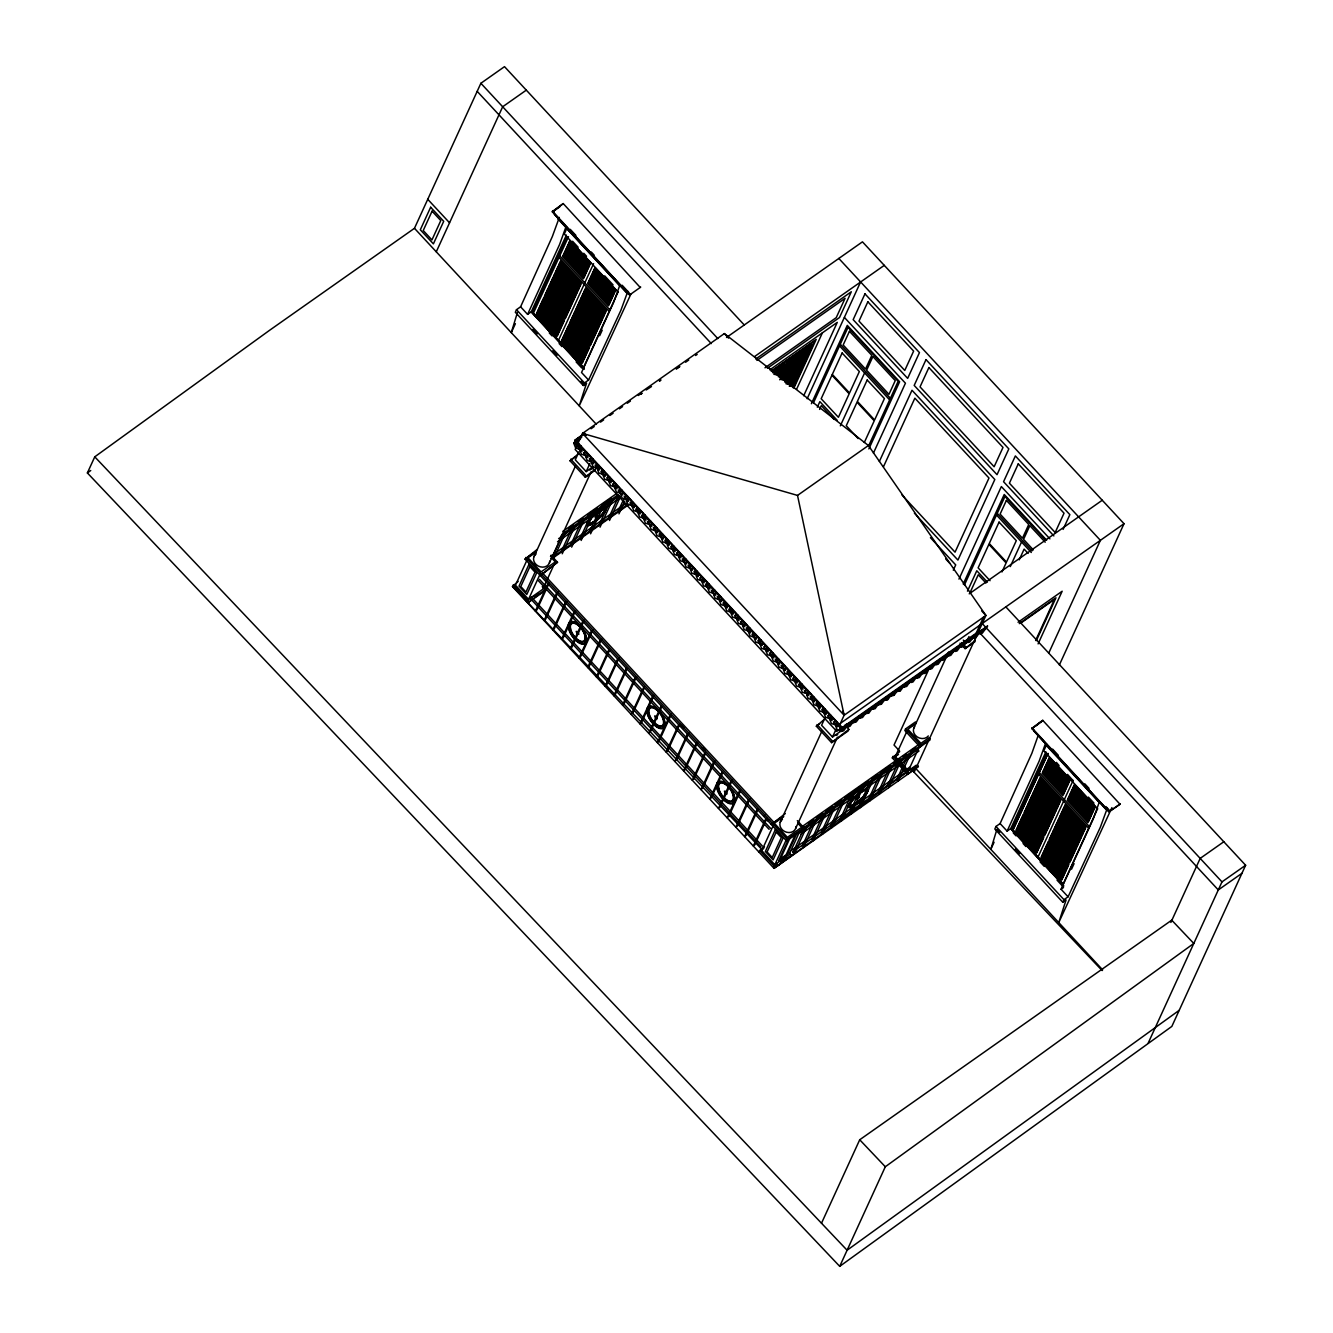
<?xml version="1.0" encoding="UTF-8"?>
<svg xmlns="http://www.w3.org/2000/svg" width="1333" height="1333" viewBox="0 0 1333 1333"><rect width="100%" height="100%" fill="white"/><g stroke="black" fill="none" stroke-linecap="round" stroke-linejoin="round"><path stroke-width="1.5" d="M517.421 312.539L511.289 332.617L515.388 323.669M628.01 291.427L626.343 292.594L557.677 218.595L559.327 217.429L552.329 236.574L520.586 306.807L516.488 309.689L515.321 312.272L583.287 385.504L586.553 383.204L579.238 405.832L630.659 294.593M1037.874 736.349L1031.859 753.328L1000.1 823.561L996.001 826.443L994.835 829.009L1062.801 902.258L1066.067 899.958L1058.752 922.569L1111.922 807.615M627.01 293.577L620.845 310.406L588.569 380.055L584.471 382.938L583.287 385.504M1106.523 810.331L1100.375 827.16L1068.083 896.809L1063.984 899.692L1062.801 902.258M1037.541 734.6L1105.873 809.348L1107.523 808.181M1005.832 606.865L1245.622 865.25L1171.84 1026.41L839.723 1266.35L87.378 472.948L94.76 456.836L269.549 330.317L414.463 228.31L480.88 83.279L504.507 66.65L744.281 325.002M436.274 251.804L502.674 106.757L526.318 90.127M552.495 211.147L629.793 295.076L552.429 211.98L563.226 203.582L640.24 287.461M552.295 211.564L563.226 203.582M567.241 227.543L564.276 234.008L618.229 292.144M520.586 306.807L527.601 314.371L559.61 244.422L565.709 227.526L619.645 285.662L613.563 302.558L581.538 372.507L588.569 380.055M527.601 314.371L531.284 311.772L566.408 235.058M566.942 236.524L532 312.822L584.337 369.208M568.524 236.657L533.283 313.422L583.537 367.575L617.862 292.427M558.544 340.215L584.071 284.462M584.804 282.846L593.585 263.667M599.667 335.716L602.233 330.134M574.273 442.973L575.289 439.857L584.737 433.208M574.123 444.206L575.656 447.971L578.472 448.904M579.288 439.607L574.556 442.923M518.17 581.371L512.455 586.47L774.056 868.366L918.404 766.758M930.017 739.982L786.57 840.94L525.002 559.077L537.316 549.313M595.201 470.232L585.27 477.214L570.007 460.785L579.022 453.353M914.171 772.14L985.92 615.446L868.416 445.505L724.352 333.583L582.554 433.392L575.173 449.504L836.741 731.367L978.539 631.559L1218.295 889.944L1241.923 873.315M527.285 559.427L515.471 585.204L528.551 599.3L542.731 589.319L553.695 565.375M578.939 449.071L577.689 446.488L579.222 445.505C577.322 447.321 581.321 452.254 582.121 448.638L582.054 451.171L580.405 450.637M579.488 449.654L581.105 446.122M578.972 451.804L575.289 459.852L586.187 471.599L592.935 466.85M579.922 450.471L581.455 454.236L584.287 455.17M533.9 556.827L575.606 465.717M584.754 455.336L583.504 452.737L585.037 451.77C583.121 453.587 587.137 458.519 587.936 454.903L587.853 457.436L586.203 456.886M585.304 455.919L586.92 452.387M585.737 456.736L587.27 460.502L590.102 461.435M590.569 461.585L589.319 459.002L590.852 458.035C588.936 459.835 592.952 464.784 593.752 461.168L593.668 463.701L592.019 463.151M586.187 471.599L589.886 463.534M591.119 462.184L592.735 458.652M527.818 600.916L540.348 573.523M544.997 589.669L527.718 602.916L544.264 591.269L544.997 589.669L542.231 586.67M540.265 575.523L557.544 562.259L551.012 555.228M585.27 477.214L595.468 468.949M591.552 463.001L593.085 466.767L595.918 467.7M541.681 574.523L542.414 572.907L773.473 821.894M549.396 562.909L591.102 471.799M552.195 557.411L563.276 533.233M553.612 558.61L565.309 533.033M596.384 467.85L595.118 465.267L596.651 464.284C598.017 467.4 593.951 463.817 596.901 467.9M596.934 468.45L598.55 464.917M597.367 469.266L598.9 473.032L601.733 473.965M560.926 552.362L573.457 524.969L568.741 528.301M557.544 562.259L541.914 574.356M535.349 611.131L547.896 583.737M562.226 553.778L574.773 526.385M536.766 610.131L549.313 582.738M602.199 474.115L600.933 471.532L602.466 470.549C600.566 472.365 604.582 477.297 605.382 473.682L605.299 476.231L603.649 475.681M570.374 545.714L582.921 518.32L578.189 521.653M602.733 474.698L604.349 471.182M603.183 475.531L604.715 479.28L607.531 480.23M571.674 547.13L584.221 519.737M579.822 539.065L591.535 513.488M544.064 620.528L556.611 593.135M608.015 480.38L606.748 477.797L608.281 476.814C606.382 478.63 610.397 483.562 611.197 479.947L611.114 482.496L609.464 481.946M581.138 540.465L593.668 513.072M608.548 480.963L610.164 477.447M545.48 619.528L558.027 592.135M608.998 481.796L610.531 485.545L613.347 486.495M589.269 532.417L600.983 506.84M590.586 533.817L603.133 506.423M613.813 486.645L612.563 484.062L614.096 483.079C612.197 484.895 616.213 489.828 616.996 486.212L616.929 488.761L615.279 488.211M614.363 487.228L615.979 483.712M614.796 488.061L616.346 491.81L619.162 492.76M598.734 525.752L610.431 500.192M552.795 629.926L565.325 602.533M600.033 527.168L612.58 499.775M554.211 628.926L566.742 601.533M619.628 492.91L618.379 490.327L619.912 489.344C618.012 491.161 622.011 496.093 622.811 492.477L622.728 495.026L621.095 494.476M608.181 519.104L619.062 495.359M620.178 493.493L621.795 489.977M620.611 494.326L622.144 498.075L624.977 499.009M609.498 520.52L620.362 496.776M617.629 512.455L623.494 499.658M625.444 499.175L624.194 496.592L625.727 495.609C624.744 496.376 625.76 503.124 627.61 496.243M561.51 639.323L574.056 611.93M618.945 513.855L624.794 501.075M562.926 638.324L575.473 610.931M626.427 500.575L627.96 504.341L630.792 505.274M631.259 505.44L630.009 502.858L631.542 501.875C629.626 503.691 633.642 508.623 634.441 505.007L634.358 507.556L632.708 507.007M631.809 506.023L633.425 502.491M632.242 506.84L633.775 510.606L636.607 511.539M570.224 648.721L582.771 621.328M571.64 647.721L584.187 620.328M637.074 511.705L635.808 509.123L637.341 508.14C638.69 511.239 634.641 507.656 637.591 511.739M637.624 512.289L639.223 508.756M638.057 513.105L639.59 516.871L642.406 517.804M642.889 517.97L641.623 515.388L643.156 514.405C641.256 516.221 645.272 521.153 646.072 517.537L645.988 520.07L644.339 519.537M578.939 658.119L591.485 630.726M643.422 518.554L645.039 515.021M580.372 657.119L592.902 629.726M643.872 519.37L645.405 523.136L648.221 524.069M648.704 524.236L647.438 521.636L648.971 520.67C647.072 522.486 651.087 527.418 651.87 523.802L651.804 526.335L650.154 525.785M649.238 524.819L650.854 521.286M649.688 525.635L651.22 529.401L654.036 530.334M587.67 667.516L600.2 640.107M589.086 666.517L601.616 639.124M654.503 530.484L653.253 527.901L654.786 526.935C652.887 528.734 656.886 533.683 657.686 530.051L657.619 532.6L655.969 532.05M655.053 531.084L656.669 527.551M655.486 531.9L657.019 535.666L659.852 536.599M660.318 536.749L659.069 534.166L660.601 533.183C658.685 535 662.701 539.932 663.501 536.316L663.417 538.865L661.768 538.315M596.384 676.897L608.931 649.504M660.868 537.349L662.484 533.817M597.801 675.914L609.514 650.337M661.301 538.165L662.834 541.914L665.667 542.864M666.133 543.014L664.884 540.432L666.417 539.448C665.434 540.232 666.45 546.963 668.3 540.082M667.117 544.431L668.649 548.18L671.482 549.129M605.099 686.295L617.646 658.902M606.515 685.295L619.062 657.902M671.949 549.279L670.682 546.697L672.215 545.714C670.316 547.53 674.331 552.462 675.131 548.846L675.048 551.395L673.398 550.846M672.499 549.862L674.098 546.347M672.932 550.696L674.465 554.445L677.297 555.394M613.813 695.693L626.36 668.3M677.764 555.544L676.498 552.962L678.03 551.979C676.131 553.795 680.147 558.727 680.946 555.111L680.863 557.661L679.213 557.111M678.297 556.128L679.913 552.612M615.246 694.693L626.943 669.133M678.747 556.961L680.28 560.71L683.096 561.66M683.579 561.81L682.313 559.227L683.846 558.244C681.946 560.06 685.962 564.992 686.762 561.376L686.678 563.926L685.029 563.376M684.112 562.393L685.729 558.877M684.562 563.226L686.095 566.975L688.911 567.908M622.544 705.09L635.075 677.697M623.961 704.091L636.508 676.697M689.378 568.075L688.128 565.492L689.661 564.509C687.761 566.325 691.777 571.257 692.56 567.641L692.494 570.191L690.844 569.641M689.927 568.658L691.544 565.142M778.289 376.739L784.371 363.426L773.14 371.324M690.361 569.474L691.894 573.24L694.726 574.173M779.488 377.589L787.47 360.16M695.193 574.34L693.943 571.757L695.476 570.774C694.493 571.54 695.509 578.289 697.359 571.39M631.259 714.488L643.806 687.095M632.675 713.488L644.389 687.911M696.176 575.739L697.709 579.505L700.541 580.438M701.008 580.605L699.758 578.022L701.291 577.039C699.375 578.855 703.391 583.787 704.191 580.172L704.107 582.721L702.458 582.171M701.558 581.188L703.174 577.656M701.991 582.004L703.524 585.77L706.357 586.703M792.135 386.737L802.116 364.925L781.255 379.605M793.218 387.836L814.646 341.031L772.19 370.924M639.973 723.886L652.52 696.492M794.051 387.77L816.213 339.382L771.157 371.091M641.39 722.886L653.936 695.493M796.584 389.253L822.394 332.85M706.823 586.87L705.557 584.287L707.107 583.304C708.456 586.403 704.391 582.821 707.34 586.903M707.373 587.453L708.989 583.921M707.806 588.27L709.339 592.035L712.172 592.968M712.638 593.118L711.372 590.536L712.905 589.569C711.006 591.369 715.021 596.318 715.821 592.702L715.738 595.234L714.088 594.685M648.704 733.283L661.235 705.873M803.716 395.701L837.274 322.369L769.808 369.858M713.188 593.718L714.788 590.186M650.121 732.284L661.818 706.707M713.622 594.535L715.154 598.3L717.97 599.233M807.148 398.734L860.601 281.929M718.454 599.383L717.187 596.801L718.72 595.834C716.821 597.634 720.836 602.583 721.636 598.95L721.553 601.5L719.903 600.95M718.987 599.983L720.603 596.451M719.437 600.8L720.97 604.565L723.786 605.499M811.414 403.716L847.288 325.352L899.625 381.738L868.866 448.904M657.419 742.664L669.966 715.271M813.547 402.616L848.021 327.335L898.142 381.355L868.883 445.289M658.835 741.681L671.382 714.271M724.269 605.649L723.003 603.066L724.535 602.083C722.636 603.899 726.652 608.831 727.435 605.215L727.368 607.765L725.719 607.215M724.802 606.248L726.418 602.716M725.235 607.065L726.785 610.814L729.601 611.764M817.312 407.198L819.862 401.633L837.091 420.195M819.578 409.414L821.311 405.632L834.125 419.445M730.067 611.914L728.818 609.331L730.351 608.348C728.451 610.164 732.45 615.096 733.25 611.48L733.183 614.03L731.534 613.48M666.133 752.062L678.68 724.669M730.617 612.497L732.234 608.981M667.55 751.062L680.097 723.669M731.051 613.33L732.583 617.079L735.416 618.029M735.883 618.179L734.633 615.596L736.166 614.613C735.183 615.396 736.199 622.128 738.049 615.246M736.866 619.595L738.399 623.344L741.231 624.294M674.848 761.46L687.395 734.066M676.264 760.46L688.811 733.067M741.698 624.444L740.448 621.861L741.981 620.878C740.065 622.694 744.081 627.626 744.88 624.011L744.797 626.56L743.148 626.01M742.248 625.027L743.864 621.511M742.681 625.86L744.214 629.609L747.047 630.559M840.34 425.844L864.6 372.89M683.579 770.857L696.109 743.464M747.513 630.709L746.247 628.126L747.78 627.143C749.129 630.242 745.08 626.66 748.03 630.742M748.063 631.292L749.663 627.776M684.995 769.857L697.526 742.464M748.496 632.125L750.029 635.874L752.862 636.807M753.328 636.974L752.062 634.391L753.595 633.408C751.695 635.224 755.711 640.157 756.511 636.541L756.428 639.09L754.778 638.54M753.861 637.557L755.478 634.041M754.311 638.374L755.844 642.139L758.66 643.073M692.294 780.255L704.84 752.862M693.71 779.255L705.424 753.695M759.144 643.239L757.877 640.656L759.41 639.673C757.511 641.49 761.526 646.422 762.326 642.806L762.243 645.355L760.593 644.805M759.677 643.822L761.293 640.29M760.127 644.639L761.66 648.405L764.476 649.338M764.942 649.504L763.692 646.922L765.225 645.938C763.326 647.755 767.341 652.687 768.125 649.071L768.058 651.62L766.408 651.071M701.008 789.653L713.555 762.259M765.492 650.087L767.108 646.555M702.424 788.653L714.971 761.26M765.925 650.904L767.458 654.67L770.291 655.603M864.301 442.506L874.248 420.795L857.019 402.233L846.255 425.744L858.169 438.59M770.757 655.769L769.508 653.17L771.041 652.204C769.141 654.02 773.14 658.952 773.94 655.336L773.856 657.869L772.224 657.336M771.307 656.353L772.923 652.82M771.74 657.169L773.273 660.935L776.106 661.868M709.723 799.05L722.269 771.657M711.156 798.05L722.853 772.474M776.572 662.018L775.323 659.435L776.856 658.469C778.205 661.568 774.14 657.985 777.106 662.068M777.122 662.618L778.739 659.085M873.432 453.103L905.44 383.204L844.406 317.437M777.556 663.434L779.089 667.2L781.921 668.133M782.388 668.283L781.121 665.7L782.671 664.734C780.755 666.533 784.77 671.465 785.57 667.85L785.487 670.399L783.837 669.849M718.454 808.431L730.984 781.038M782.938 668.883L784.554 665.35M719.87 807.448L732.417 780.038M783.371 669.699L784.904 673.465L787.736 674.398M879.38 461.451L911.989 390.252L994.818 479.513L957.927 560.077L914.405 513.188M788.203 674.548L786.937 671.965L788.47 670.982C786.57 672.798 790.586 677.731 791.385 674.115L791.302 676.664L789.653 676.114M883.479 466.733L914.871 398.167L988.986 478.03L955.045 552.162L901.908 494.91M788.753 675.148L790.352 671.615M789.186 675.964L790.719 679.713L793.535 680.663M727.168 817.829L739.715 790.436M728.584 816.829L740.298 791.269M794.018 680.813L792.752 678.23L794.285 677.247C792.369 679.08 796.418 683.946 797.217 680.347L797.134 682.896L795.484 682.346M794.551 681.396L796.184 677.847M795.018 682.196L796.551 685.945L799.367 686.895M735.883 827.226L748.43 799.833M799.833 687.045L798.584 684.462L800.117 683.479C798.217 685.295 802.233 690.227 803.016 686.612L802.949 689.161L801.3 688.611M800.383 687.628L801.999 684.112M737.299 826.227L749.846 798.834M800.816 688.461L802.349 692.21L805.182 693.16M805.649 693.31L804.399 690.727L805.932 689.744C804.949 690.511 805.965 697.259 807.815 690.377M806.632 694.726L808.165 698.475L810.997 699.425M744.614 836.624L757.144 809.231M746.03 835.624L757.827 809.847M811.464 699.575L810.214 696.992L811.747 696.009C809.831 697.826 813.846 702.758 814.646 699.142L814.563 701.691L812.913 701.141M812.014 700.158L813.63 696.642M812.447 700.991L813.98 704.74L816.812 705.674M817.279 705.84L816.013 703.257L817.562 702.274C818.912 705.374 814.846 701.791 817.796 705.873M753.328 846.022L765.875 818.629M817.829 706.423L819.445 702.908M754.745 845.022L767.291 817.629M818.262 707.24L819.795 711.006L822.628 711.939M764.476 846.788L758.777 851.887L763.742 848.405M844.939 725.152L848.854 729.384L848.121 731.001L831.575 742.648L816.329 726.202L823.677 719.937M823.094 712.105L821.828 709.523L823.361 708.539C821.461 710.356 825.477 715.288 826.277 711.672L826.193 714.221L824.544 713.672M823.644 712.688L825.244 709.156M824.077 713.505L825.61 717.271L828.426 718.204M773.59 824.844L761.776 850.621L774.856 864.717L789.036 854.736L800 830.792M825.294 717.221L821.595 725.269L832.508 737.016L842.623 729.884M780.205 822.244L821.911 731.134M828.909 718.37L827.643 715.788L829.176 714.805C827.276 716.621 831.292 721.553 832.092 717.937L832.009 720.47L830.359 719.937M829.443 718.954L831.059 715.421M829.892 719.77L831.425 723.536L834.241 724.469M834.725 724.635L833.458 722.036L834.991 721.07C833.092 722.886 837.107 727.818 837.89 724.202L837.824 726.735L836.174 726.202M835.258 725.219L836.874 721.686M835.691 726.035L837.241 729.801L840.057 730.734M832.508 737.016L836.191 728.968M786.67 838.94L774.123 866.333L777.272 864.117M774.04 868.333L791.319 855.086L788.536 852.087M786.57 840.94L787.32 839.323L930.284 738.699M831.575 742.648L848.854 729.384M838.957 726.518L844.122 715.238L985.92 615.446L981.671 610.881M789.619 838.84L780.488 858.785L786.087 854.836L795.218 834.891M795.701 828.326L837.424 737.216M840.523 730.884L839.857 727.018L841.323 728.584L839.857 728.601L841.073 731.484L844.406 727.701L843.039 729.218M841.073 731.484L842.689 727.951L987.636 625.927L985.12 629.376M843.389 729.134L841.44 730.984M844.322 728.701L846.538 723.869M797.084 832.925L787.07 854.803L778.622 860.751L788.636 838.874L795.401 834.108M846.122 727.052L847.555 725.485L843.672 730.767L841.556 731.3M848.988 723.519C842.906 733.6 854.42 719.137 849.354 724.785M849.704 724.685L847.738 726.552M790.569 856.686L791.319 855.086M792.818 852.787L804.532 827.21M852.437 722.603L853.853 721.053L849.971 726.335L847.855 726.868M855.286 719.087C849.204 729.168 860.718 714.688 855.653 720.337M794.135 854.186L806.665 826.793M856.003 720.253L854.036 722.119M858.735 718.17L860.168 716.604L856.269 721.903L854.17 722.419M861.601 714.655L860.185 718.037M802.266 846.122L813.98 820.561M862.301 715.821L860.335 717.687M803.582 847.538L816.129 820.145M865.034 713.738L866.467 712.172L862.568 717.454M867.9 710.206L866.483 713.605M868.599 711.389L866.633 713.238M811.73 839.473L822.594 815.729M871.332 709.306L872.765 707.74L868.883 713.022M874.198 705.774L872.782 709.156M813.03 840.89L825.577 813.497M874.915 706.957L872.948 708.806M877.647 704.874L879.064 703.307L875.181 708.589M880.496 701.341L879.08 704.724M821.178 832.825L832.892 807.248M881.213 702.508L879.247 704.374M822.494 834.225L835.025 806.832M883.946 700.425L885.362 698.875L881.48 704.157M886.795 696.909L885.379 700.292M887.511 698.075L885.545 699.942M830.626 826.16L842.339 800.6M890.244 695.993L891.677 694.426L887.778 699.725M893.11 692.46L891.694 695.859M831.942 827.576L844.489 800.183M893.81 693.643L891.844 695.509M896.542 691.56L897.975 689.994L894.093 695.276M899.408 688.028L897.992 691.427M953.295 570.191L955.711 564.909L930.434 537.682M840.09 819.512L851.787 793.951M900.108 689.211L898.159 691.061M841.39 820.928L853.936 793.535M902.841 687.128L904.274 685.562L900.392 690.844M905.707 683.596L904.291 686.978M906.423 684.779L904.457 686.628M849.538 812.863L861.251 787.286M909.156 682.696L910.572 681.13L906.69 686.412M909.506 682.596L912.005 679.163M850.854 814.263L863.384 786.87M912.722 680.33L910.756 682.196M958.96 579.122L1001.35 486.562L1049.904 538.865M915.454 678.247L916.871 676.697L912.988 681.979L910.872 682.513L913.722 678.914L912.372 680.43M915.804 678.164L918.32 674.731M858.985 806.215L870.699 780.638M919.02 675.898L917.054 677.764M860.302 807.615L872.848 780.222M921.753 673.815L923.186 672.249L919.287 677.547L917.187 678.064L920.037 674.465L918.67 675.981M963.226 584.037L1004.232 494.46L1046.655 540.182M922.103 673.732L924.619 670.282M964.425 584.987L1004.965 496.459L1045.339 539.982M925.319 671.465L923.352 673.332M868.45 799.55L880.147 773.99M928.051 669.383L929.268 668.283M928.401 669.299L930.917 665.85M869.749 800.966L882.296 773.573M931.617 667.033L929.668 668.883M967.458 591.152L976.789 570.741L987.403 582.171M934.366 664.95L935.783 663.384L931.9 668.666L929.784 669.199L932.633 665.6L931.267 667.117M918.22 765.759L907.556 774.356L892.294 757.91L899.658 751.645M905.574 728.901L904.84 730.517L920.103 746.963L920.836 745.347L905.574 728.901L915.504 721.919M934.716 664.85L937.216 661.418M877.897 792.902L889.611 767.325M937.932 662.601L935.966 664.451M970.474 591.735L978.255 574.756L985.953 583.038M920.187 744.947L908.39 770.741L895.309 756.644L907.106 730.867M879.197 794.301L891.744 766.908M940.665 660.501L942.081 658.952L938.199 664.234L936.083 664.767L938.932 661.168L937.582 662.684M941.015 660.418L943.514 656.986M944.231 658.152L942.264 660.018M913.722 728.268L948.629 652.037M887.345 786.253L899.059 760.676M946.963 656.069L948.396 654.52L946.813 655.619M947.313 655.986L949.829 652.553M888.661 787.653L901.208 760.26M950.529 653.72L948.563 655.586M953.262 651.637L954.695 650.071L950.796 655.369L948.696 655.886L951.545 652.287L950.179 653.803M953.612 651.554L956.128 648.105M896.809 779.588L907.673 755.844M956.827 649.288L954.861 651.154M898.109 781.005L910.656 753.612M959.56 647.205L960.993 645.639L957.111 650.921L954.995 651.454L957.844 647.855L956.477 649.371M959.91 647.122L962.426 643.672M963.142 644.855L961.176 646.705M965.875 642.773L967.291 641.206L963.409 646.488L961.293 647.022L964.142 643.422L962.776 644.939M968.974 636.591L966.025 643.039L963.292 640.107M966.225 642.673L968.724 639.24M960.01 643.173L965.109 648.654L975.289 640.39M969.441 640.407L967.475 642.273M1001.983 571.94L1006.115 562.909L988.886 544.347L978.122 567.841L990.052 580.705M972.174 638.324L973.59 636.774L969.708 642.056L967.591 642.589L970.441 638.99L969.091 640.506M972.523 638.24L975.023 634.808M976.173 633.225L983.537 617.112M975.739 635.974L973.773 637.841M978.472 633.891L979.905 632.342L975.623 637.89M1010.281 566.592L1021.545 541.998M978.822 633.808L981.338 630.376M982.038 631.542L980.072 633.408M984.77 629.459L986.203 627.893L982.321 633.192L980.205 633.708L983.054 630.109L981.688 631.625M1019.228 559.827L1024.127 549.113L1028.11 553.395M1063.117 529.384L1069.866 514.655L1015.363 455.936L1003.566 481.713L1053.87 535.916M1035.624 640.506L1054.436 599.433L1020.461 623.344M1036.391 640.59L1055.986 597.784L1019.278 623.627M1038.09 643.889L1062.168 591.219L1018.045 622.278M1048.638 653.32L1100.391 540.332L838.807 258.435M1059.352 664.967L1124.019 523.702L862.451 241.84L726.518 337.466M1031.825 728.318L1042.756 720.337L1120.053 804.282L1109.023 811.78L1031.959 728.718L1042.756 720.337M994.085 842.206L990.819 849.354L996.934 829.293L999.767 832.342M821.495 1223.244L859.718 1139.765L1171.724 920.17L1193.801 943.447L885.312 1166.758L839.723 1266.35M1000.1 823.561L1007.115 831.125L1039.14 761.176L1045.222 744.281L1099.175 802.416L1093.093 819.312L1061.068 889.244L1068.083 896.809M1046.772 744.297L1043.806 750.762L1097.759 808.898M1007.115 831.125L1010.797 828.526L1045.922 751.795M1046.472 753.278L1011.53 829.576L1063.851 885.962M1047.921 753.495L1012.813 830.159L1063.068 884.312L1097.376 809.181M1048.038 753.412L1012.997 829.959L1063.134 883.979M1038.057 856.969L1063.584 801.2M1064.334 799.6L1073.115 780.422M1071.532 869.216L1074.081 863.634M1109.323 811.83L1032.009 727.901M1170.874 922.436L1200.183 858.385L1223.811 841.756M1148.213 1043.039L1221.978 881.879L1245.622 865.25M579.022 437.557L577.439 438.674M574.04 442.889L577.006 439.607L574.156 443.206M580.338 438.457L581.838 436.924M641.04 394.235L642.039 393.202L640.457 394.318M659.935 380.921L660.935 379.905L659.368 381.005M846.405 725.652L844.839 726.768M852.72 721.22L851.137 722.319M859.019 716.787L857.436 717.887M865.317 712.339L863.734 713.455M871.615 707.906L870.049 709.023M877.914 703.474L876.348 704.574M884.229 699.042L882.646 700.142M890.527 694.61L888.944 695.709M896.826 690.161L895.259 691.277M903.124 685.729L901.558 686.845M909.439 681.296L907.856 682.396M915.738 676.864L914.155 677.964M922.036 672.432L920.453 673.532M928.335 667.983L926.768 669.099M934.633 663.551L933.067 664.667M940.948 659.119L939.365 660.218M947.246 654.686L945.664 655.786M953.545 650.237L951.979 651.354M959.843 645.805L958.277 646.922M966.142 641.373L964.575 642.489M972.457 636.941L970.874 638.04M978.755 632.509L977.172 633.608M985.054 628.06L983.487 629.176M87.378 472.948L90.744 470.516M777.472 865.95L907.823 771.59M552.429 211.98L559.927 206.698M629.509 295.026L640.723 287.095M591.052 428.776L594.201 426.56M600.5 422.128L603.649 419.895M609.947 415.463L613.097 413.247M619.412 408.814L622.561 406.598M627.276 403.266L630.442 401.05M638.307 395.501L641.456 393.285M646.188 389.969L651.487 386.553M676.131 368.891L679.28 366.675M685.579 362.243L688.728 360.027M583.737 434.241L575.073 440.34L842.473 728.418L987.42 626.41M676.697 368.808L679.847 366.592M695.609 355.494L697.176 354.395M580.172 438.807C577.272 440.357 581.771 434.858 577.989 439.79L578.989 439.64M570.007 460.785L574.973 457.286M754.578 356.544L884.279 265.35M755.711 359.027L851.304 291.76L839.49 317.537L767.375 368.291M756.894 360.393L845.089 298.309L836.241 317.637L764.992 367.791M772.54 372.657L783.771 364.759M788.486 361.426L810.947 345.63M773.523 372.857L783.154 366.092M787.886 362.759L810.347 346.947M774.523 373.073L782.538 367.425M787.27 364.092L809.731 348.28M773.906 374.39L781.938 368.758M786.67 365.425L809.114 349.613M774.906 374.59L781.321 370.074M786.053 366.758L808.514 350.946M775.906 374.806L780.721 371.407M785.437 368.091L807.898 352.279M776.906 375.006L780.105 372.74M784.837 369.408L807.298 353.612M784.221 370.741L806.682 354.945M783.621 372.074L806.082 356.261M783.004 373.407L805.465 357.594M782.404 374.74L804.865 358.927M562.826 531.367L616.979 493.26M780.388 378.139L805.865 360.21M779.655 379.755L805.132 361.826M525.002 559.077L533.283 553.262M587.636 514.988L597.101 508.34M601.816 505.007L611.28 498.359M535.899 552.262L528.018 557.811L541.098 571.907L555.278 561.926L551.345 557.694M562.243 534.1L618.195 494.726M782.238 379.838L801.483 366.292M560.593 536.366L618.879 495.343M783.221 380.072L800.866 367.658M558.594 538.715L619.145 496.109M784.204 380.305L800.233 369.008M785.17 380.538L799.617 370.374M557.511 541.815L619.895 497.892M784.554 381.904L799 371.74M785.537 382.138L798.367 373.107M786.52 382.371L797.751 374.473M785.887 383.737L797.117 375.823M786.87 383.971L796.501 377.189M787.853 384.204L795.868 378.555M788.836 384.437L795.251 379.922M789.819 384.67L794.618 381.288M789.186 386.037L794.001 382.638M790.169 386.27L793.368 384.004M550.479 556.444L626.06 503.241M551.079 558.344L626.96 504.94M552.978 557.977L628.926 504.507M534.116 596.468L538.849 593.152M797.517 495.409L844.122 715.238L582.554 433.392L797.517 495.409L868.416 445.505M969.208 593.835L1102.241 500.242M816.329 726.202L819.628 723.869M840.44 723.302L1124.019 523.702M971.09 639.473L974.473 637.091M965.109 648.654L975.023 641.673M763.692 816.279L765.109 815.279M768.041 820.978L769.458 819.978M785.287 813.58L771.324 824.494L781.238 817.512M909.806 727.018L913.105 724.702M783.771 816.579L774.323 823.227L787.403 837.324L801.583 827.343L797.667 823.111M915.721 723.702L907.856 729.251L920.92 743.347L928.801 737.799M892.294 757.91L897.259 754.428M895.309 756.644L898.459 754.428M919.52 743.947L802.549 826.277L801.816 827.876L803.133 829.293L803.866 827.676L797.317 820.645M808.514 823.161L813.247 819.845M816.396 817.629L822.694 813.18M825.843 810.964L832.142 806.532M835.291 804.316L841.606 799.883M844.755 797.667L851.054 793.235M852.62 792.119L860.501 786.57M862.084 785.47L868.383 781.038M871.532 778.805L877.83 774.373M880.98 772.157L890.444 765.509M893.593 763.292L899.892 758.844M903.041 756.627L906.19 754.411M910.922 751.096L915.638 747.763M799.6 832.708L917.754 749.546M800.916 834.125L919.07 750.962M791.485 850.437L909.639 767.275M792.802 851.854L916.271 765.192M780.422 861.901L786.72 857.452M910.806 770.124L917.104 765.692M1031.959 728.718L1032.992 728.001L1034.075 731.284L1107.673 810.597L1110.056 811.047L1105.857 806.515M1036.224 725.719L1042.556 720.77M1109.023 811.78L1120.253 803.849M1061.068 889.244L1063.517 887.528M1179.222 1010.297L847.105 1250.237L94.76 456.836M975.389 636.074C978.955 631.875 971.34 639.823 975.723 637.657M946.23 656.919L947.613 656.486L942.398 660.335L945.23 656.736L943.881 658.252M924.969 671.549L926.335 670.032L923.486 673.632L925.602 673.098L929.484 667.816L894.026 745.03L899.475 750.896M906.057 684.862C909.639 680.663 902.008 688.611 906.407 686.445M903.207 687.028L904.057 686.912M899.758 689.294C903.341 685.095 895.709 693.043 900.108 690.894M896.892 691.477L897.759 691.344M893.46 693.727C897.042 689.528 889.411 697.476 893.793 695.326M890.594 695.909L891.46 695.776M887.161 698.159C890.727 693.96 883.112 701.924 887.495 699.758M884.296 700.342L885.145 700.208M880.863 702.608C884.429 698.409 876.814 706.357 881.196 704.191M877.997 704.774L878.847 704.657M874.548 707.04C878.13 702.841 870.499 710.789 874.898 708.623M871.682 709.206L872.548 709.089M868.25 711.472C871.832 707.273 864.201 715.221 868.583 713.072M865.384 713.655L866.25 713.522M861.951 715.904C865.517 711.705 857.902 719.653 862.284 717.504M859.085 718.087L859.952 717.954M852.787 722.519L853.637 722.386M846.488 726.952L847.338 726.835M630.542 294.293L628.143 293.843L554.545 214.546L553.462 211.247M578.705 444.256L577.256 442.689M574.023 443.239C577.839 445.872 573.64 441.556 576.323 442.373L576.239 444.922L574.59 444.372M584.52 450.504L583.071 448.938M590.336 456.769L588.886 455.203M596.151 463.034L594.701 461.468M601.966 469.299L600.5 467.733M597.834 469.416L599.483 469.966L599.567 467.416C597.817 467.6 600.017 470.282 596.751 468.25M607.765 475.564L606.315 473.998M613.58 481.83L612.13 480.263M619.395 488.095L617.945 486.528M625.21 494.36L623.761 492.793M631.026 500.625L629.576 499.059M626.327 499.608C630.142 502.241 625.96 497.942 628.626 498.742L628.543 501.291L626.893 500.741M636.841 506.89L635.374 505.324M642.656 513.155L641.19 511.589M638.524 513.272L640.173 513.822L640.257 511.272C638.507 511.439 640.706 514.121 637.441 512.089M648.455 519.403L647.005 517.837M654.27 525.669L652.82 524.102M660.085 531.934L658.635 530.367M665.9 538.199L664.451 536.632M671.715 544.464L670.266 542.898M667.017 543.447C670.832 546.097 666.65 541.781 669.316 542.581L669.233 545.13L667.583 544.58M677.531 550.729L676.064 549.163M683.329 556.994L681.879 555.428M689.144 563.259L687.695 561.693M694.96 569.524L693.51 567.958M700.775 575.789L699.325 574.223M696.093 574.773C699.908 577.406 695.709 573.09 698.375 573.906L698.292 576.456L696.659 575.906M706.59 582.054L705.14 580.488M712.405 588.303L710.939 586.737M708.273 588.436L709.922 588.969L710.006 586.437C708.256 586.603 710.456 589.286 707.19 587.253M718.22 594.568L716.754 593.002M724.019 600.833L722.569 599.267M729.834 607.098L728.385 605.532M735.649 613.363L734.2 611.797M741.465 619.628L740.015 618.062M736.782 618.612C740.581 621.245 736.399 616.946 739.065 617.746L738.982 620.295L737.332 619.745M747.28 625.893L745.83 624.327M753.095 632.159L751.629 630.592M748.963 632.275L750.612 632.825L750.696 630.276C748.946 630.442 751.145 633.125 747.88 631.092M758.894 638.424L757.444 636.857M764.709 644.689L763.259 643.123M770.524 650.954L769.074 649.388M776.339 657.202L774.89 655.636M782.154 663.467L780.705 661.901M778.022 663.584L779.672 664.134L779.755 661.601C778.005 661.768 780.205 664.451 776.939 662.418M787.97 669.733L786.503 668.166M793.785 675.998L792.319 674.431M799.6 682.229L798.15 680.663M805.415 688.495L803.966 686.928M811.23 694.76L809.781 693.193M806.548 693.743C810.364 696.376 806.165 692.077 808.831 692.877L808.748 695.426L807.115 694.876M817.046 701.025L815.596 699.458M822.861 707.29L821.395 705.724M818.729 707.406L820.378 707.956L820.462 705.407C818.712 705.574 820.911 708.256 817.646 706.223M828.676 713.555L827.21 711.989M834.475 719.803L833.025 718.254M840.29 726.068L838.84 724.502M582.554 433.392L586.32 435.091M911.172 769.174L1102.158 970.574M512.472 586.487L761.726 849.338M859.718 1139.765L885.312 1166.758M1045.205 542.214L1029.842 525.669L1023.561 539.365L1033.342 549.912M840.273 344.264L890.411 398.284M997.217 513.372L1032.025 550.896M839.523 345.864L889.661 399.9M996.467 514.988L1031.292 552.495M945.68 558.927L949.879 563.442M724.352 333.583L728.584 338.149M717.821 338.582L480.88 83.279M982.204 623.511L1221.978 881.879M477.181 91.344L711.305 343.597M961.676 642.573L965.842 647.055M570.274 229.359L575.889 235.408M591.302 252.02L594.101 255.036M622.128 285.229L629.143 292.793M1052.603 749.129L1058.219 755.178M1084.845 783.871L1089.044 788.403M572.573 241.256L578.155 247.272M583.754 253.287L586.537 256.286M604.682 275.848L613.063 284.879M1056.402 762.409L1059.085 765.525M1067.533 774.423L1073.048 780.571M1088.395 797.117L1093.976 803.133M569.341 241.923L590.069 264.251M594.418 268.949L615.13 291.277M1048.871 758.677L1069.583 781.005M1073.948 785.704L1094.66 808.031M568.741 243.256L589.453 265.584M593.818 270.282L614.53 292.61M1048.255 760.01L1068.983 782.338M1073.332 787.037L1094.043 809.364M568.125 244.589L588.836 266.917M593.202 271.615L613.913 293.943M1047.655 761.343L1068.366 783.671M1072.732 788.37L1093.443 810.681M567.525 245.922L588.236 268.25M592.602 272.948L613.313 295.26M1047.038 762.676L1067.75 785.004M1072.115 789.703L1092.827 812.014M566.908 247.255L587.62 269.583M591.985 274.281L612.697 296.593M1046.438 764.009L1067.15 786.32M1071.515 791.019L1092.227 813.347M566.292 248.588L587.02 270.899M591.369 275.598L612.097 297.925M1045.822 765.342L1066.533 787.653M1070.899 792.352L1091.61 814.68M565.692 249.921L586.403 272.232M590.769 276.931L611.48 299.258M1045.205 766.658L1065.933 788.986M1070.282 793.685L1091.011 816.013M565.075 251.237L585.804 273.565M590.152 278.264L610.881 300.591M1044.605 767.991L1065.317 790.319M1069.683 795.018L1090.394 817.346M564.476 252.57L585.187 274.898M589.553 279.597L610.264 301.924M1043.989 769.324L1064.717 791.652M1069.066 796.351L1089.794 818.679M563.859 253.903L584.587 276.231M588.936 280.93L609.648 303.257M1043.389 770.657L1064.101 792.985M1068.466 797.684L1089.178 819.995M563.259 255.236L583.971 277.564M588.336 282.263L609.048 304.574M1042.773 771.99L1063.501 794.318M1067.85 799.017L1088.561 821.328M559.743 255.836L609.881 309.856M1039.257 772.59L1089.394 826.61M558.994 257.436L609.131 311.472M1038.524 774.19L1088.661 828.226M559.877 262.601L580.605 284.912M584.954 289.611L605.682 311.939M1039.407 779.338L1060.118 801.666M1064.484 806.365L1085.195 828.693M559.26 263.951L579.972 286.278M584.337 290.977L605.049 313.305M1038.79 780.705L1059.502 803.033M1063.867 807.731L1084.579 830.059M558.644 265.317L579.355 287.645M583.704 292.344L604.432 314.671M1038.157 782.071L1058.869 804.399M1063.234 809.098L1083.946 831.425M558.01 266.683L578.722 289.011M583.088 293.71L603.799 316.021M1037.541 783.437L1058.252 805.765M1062.618 810.464L1083.329 832.775M557.394 268.05L578.105 290.377M582.471 295.076L603.183 317.387M1036.907 784.804L1057.636 807.115M1061.984 811.814L1082.696 834.141M556.761 269.416L577.472 291.727M581.838 296.426L602.549 318.754M1036.291 786.17L1057.002 808.481M1061.368 813.18L1082.079 835.508M556.144 270.782L576.856 293.093M581.221 297.792L601.933 320.12M1035.658 787.52L1056.386 809.847M1060.735 814.546L1081.463 836.874M555.511 272.132L576.239 294.46M580.588 299.159L601.3 321.486M1035.041 788.886L1055.753 811.214M1060.118 815.913L1080.83 838.24M554.895 273.498L575.606 295.826M579.972 300.525L600.683 322.853M1034.408 790.252L1055.136 812.58M1059.485 817.279L1080.213 839.59M554.261 274.865L574.99 297.192M579.338 301.891L600.067 324.202M1033.791 791.619L1054.503 813.946M1058.869 818.629L1079.58 840.956M553.645 276.231L574.356 298.542M578.722 303.241L599.433 325.569M1033.158 792.985L1053.886 815.296M1058.235 819.995L1078.964 842.323M553.012 277.597L573.74 299.908M578.089 304.607L598.817 326.935M1032.542 794.335L1053.253 816.662M1057.619 821.361L1078.33 843.689M552.395 278.947L573.107 301.275M577.472 305.973L598.184 328.301M1031.925 795.701L1052.637 818.029M1056.986 822.728L1077.714 845.055M551.779 280.313L572.49 302.641M576.839 307.34L597.567 329.668M1031.292 797.067L1052.004 819.395M1056.369 824.094L1077.081 846.405M551.146 281.68L571.857 304.007M576.223 308.706L596.934 331.017M1030.676 798.434L1051.387 820.761M1055.753 825.46L1076.464 847.771M550.529 283.046L571.24 305.374M575.606 310.056L596.318 332.384M1030.042 799.8L1050.754 822.111M1055.119 826.81L1075.831 849.138M549.896 284.412L570.607 306.723M574.973 311.422L595.684 333.75M1029.426 801.15L1050.137 823.477M1054.503 828.176L1075.214 850.504M549.279 285.762L569.991 308.09M574.356 312.788L595.068 335.116M1028.793 802.516L1049.521 824.844M1053.87 829.543L1074.581 851.87M548.646 287.128L569.374 309.456M573.723 314.155L594.435 336.483M1028.176 803.882L1048.888 826.21M1053.253 830.909L1073.965 853.237M548.03 288.495L568.741 310.822M573.107 315.521L593.818 337.832M1027.543 805.249L1048.271 827.576M1052.62 832.275L1073.348 854.586M547.396 289.861L568.125 312.189M572.474 316.887L593.202 339.199M1026.927 806.615L1047.638 828.926M1052.004 833.625L1072.715 855.953M546.78 291.227L567.491 313.538M571.857 318.237L592.568 340.565M1026.293 807.981L1047.022 830.292M1051.37 834.991L1072.099 857.319M546.147 292.577L566.875 314.905M571.224 319.603L591.952 341.931M1025.677 809.331L1046.388 831.659M1050.754 836.358L1071.465 858.685M545.53 293.943L566.242 316.271M570.607 320.97L591.319 343.297M1025.06 810.697L1045.772 833.025M1050.121 837.724L1070.849 860.052M544.914 295.309L565.625 317.637M569.974 322.336L590.702 344.664M1024.427 812.064L1045.139 834.391M1049.504 839.09L1070.216 861.401M543.014 299.458L563.726 321.77M568.091 326.468L588.803 348.796M1022.528 816.213L1043.256 838.524M1047.605 843.222L1068.316 865.55M542.398 300.791L563.109 323.103M567.475 327.801L588.186 350.129M1021.928 817.529L1042.639 839.857M1047.005 844.555L1067.716 866.883M541.798 302.108L562.509 324.436M566.875 329.134L587.586 351.462M1021.311 818.862L1042.023 841.19M1046.388 845.888L1067.1 868.216M541.181 303.441L561.893 325.769M566.258 330.467L586.97 352.795M1020.711 820.195L1041.423 842.523M1045.788 847.221L1066.5 869.549M540.565 304.774L561.293 327.102M565.642 331.8L586.37 354.128M1020.095 821.528L1040.806 843.856M1045.172 848.554L1065.883 870.866M539.965 306.107L560.676 328.435M565.042 333.133L585.754 355.444M1019.478 822.861L1040.207 845.189M1044.555 849.871L1065.284 872.199M539.348 307.44L560.077 329.768M564.426 334.45L585.154 356.777M1018.879 824.194L1039.59 846.505M1043.956 851.204L1064.667 873.532M538.749 308.773L559.46 331.084M563.826 335.783L584.537 358.11M1018.262 825.527L1038.99 847.838M1043.339 852.537L1064.067 874.865M538.132 310.106L558.86 332.417M563.209 337.116L583.921 359.443M1017.662 826.843L1038.374 849.171M1042.739 853.87L1063.451 876.198M537.532 311.422L558.244 333.75M562.609 338.449L583.321 360.776M1017.046 828.176L1037.774 850.504M1042.123 855.203L1062.834 877.531M536.916 312.755L557.627 335.083M561.993 339.782L582.704 362.109M1016.446 829.509L1037.157 851.837M1041.523 856.536L1062.234 878.847M427.743 199.3L449.554 222.794M533.467 313.205L583.604 367.225M531.284 311.772L583.837 368.425M1010.797 828.526L1063.367 885.162M1013.18 832.792L1016.013 835.858M1023.077 843.489L1025.91 846.555M1040.057 861.834L1044.306 866.417M1057.052 880.163L1062.701 886.278M549.229 332.85L552.045 335.916M559.127 343.547L561.959 346.613M576.106 361.893L581.771 368.008M516.488 309.689L584.471 382.938M996.001 826.443L1063.984 899.692M532.983 329.318L537.232 333.9M552.812 350.679L557.061 355.244M581.121 381.188L585.37 385.754M1015.346 849.121L1019.595 853.703M414.463 228.31L596.418 424.377M915.804 768.541L1102.658 969.874M893.043 756.294L908.29 772.74M901.108 765.309L907.64 772.357M575.289 439.857L842.689 727.951M570.741 459.169L586.003 475.614M817.062 724.585L832.325 741.031M681.346 725.019L683.829 727.701M702.508 747.83L705.007 750.512M525.735 557.461L787.32 839.323M539.465 579.355L770.524 828.326M538.049 580.355L769.108 829.326M531.35 597.084L762.409 846.055M529.934 598.084L760.993 847.055M513.205 584.87L528.451 601.3M759.51 850.287L774.773 866.717M842.889 711.305L844.122 715.238M928.335 735.949A8.331 7.032 24.6 0 1 917.137 736.899A8.331 7.032 24.6 0 1 914.621 726.668M796.068 826.51A8.331 7.032 24.6 0 1 784.554 831.442A8.331 7.032 24.6 0 1 782.454 819.362M837.724 734.533A8.331 7.032 24.6 0 1 835.991 735.416M549.763 561.093A8.331 7.032 24.6 0 1 538.232 566.025A8.331 7.032 24.6 0 1 536.133 553.928M592.768 467.816A8.331 7.032 24.6 0 1 589.686 469.999M430.642 207.232L420.312 229.793L433.392 243.872L443.706 221.311L430.642 207.232M432.075 211.181L423.228 230.526L431.942 239.923L440.79 220.578L432.075 211.181M543.614 298.125L536.316 314.088L557.027 336.416L564.342 320.453L543.614 298.125M560.51 261.235L544.281 296.676L564.992 319.004L581.221 283.562L560.51 261.235M569.957 240.607L562.643 256.569L583.354 278.897L590.669 262.918L569.957 240.607M568.691 325.152L561.376 341.115L582.104 363.426L589.403 347.463L568.691 325.152M585.587 288.245L569.358 323.702L590.069 346.013L606.298 310.572L585.587 288.245M595.035 267.616L587.72 283.596L608.431 305.907L615.746 289.944L595.035 267.616M529.034 564.242L519.02 586.103L526.802 594.468L536.799 572.623L529.034 564.242M529.901 566.642L520.786 586.553L525.918 592.085L535.033 572.174L529.901 566.642M789.103 360.093L781.788 376.073L804.249 360.26L811.564 344.297L789.103 360.093M864.967 293.86L853.17 319.653L907.656 378.372L919.453 352.595L864.967 293.86M849.454 331.284L843.172 344.997L865.517 369.074L871.799 355.361L849.454 331.284M831.942 375.223L821.178 398.734L838.407 417.296L849.171 393.785L831.942 375.223M842.123 352.995L832.309 374.406L849.538 392.985L859.352 371.557L842.123 352.995M867.85 301.791L859.002 321.12L904.774 370.457L913.622 351.112L867.85 301.791M872.898 356.544L866.617 370.257L888.961 394.335L895.243 380.621L872.898 356.544M867.183 380.005L857.386 401.416L874.615 419.995L884.429 398.567L867.183 380.005M926.002 359.627L914.188 385.42L997.034 474.681L1008.831 448.888L926.002 359.627M928.884 367.558L920.037 386.887L994.135 466.75L1002.999 447.421L928.884 367.558M775.339 829.659L765.342 851.52L773.107 859.885L783.104 838.04L775.339 829.659M776.223 832.059L767.092 851.97L772.24 857.502L781.355 837.591L776.223 832.059M1018.262 463.851L1009.398 483.196L1055.169 532.517L1064.034 513.188L1018.262 463.851M1006.398 500.392L1000.117 514.105L1022.461 538.199L1028.743 524.486L1006.398 500.392M999.067 522.103L989.253 543.531L1006.482 562.093L1016.296 540.665L999.067 522.103M1023.144 814.88L1015.829 830.842L1036.541 853.17L1043.856 837.191L1023.144 814.88M1040.04 777.989L1023.811 813.43L1044.522 835.758L1060.751 800.3L1040.04 777.989M1049.471 757.344L1042.173 773.323L1062.884 795.634L1070.199 779.672L1049.471 757.344M1048.221 841.889L1040.906 857.869L1061.618 880.18L1068.933 864.217L1048.221 841.889M1065.1 804.999L1048.888 840.44L1069.599 862.768L1085.828 827.326L1065.1 804.999M1074.548 784.371L1067.25 800.333L1087.961 822.661L1095.276 806.698L1074.548 784.371M597.001 515.521L595.151 517.487L597.984 515.504L597.001 515.521M858.569 797.384L856.719 799.35L859.552 797.351L858.569 797.384M599.517 510.056L596.967 511.989A13.197 3.133 -42.9 0 0 587.12 525.652A13.197 3.133 -42.9 0 0 602.616 514.738A13.197 3.133 -42.9 0 0 601.866 508.556L599.517 510.056M861.085 791.919L858.535 793.851A13.197 3.133 -42.9 0 0 848.688 807.498A13.197 3.133 -42.9 0 0 864.184 796.601A13.197 3.133 -42.9 0 0 863.434 790.402L861.085 791.919M577.955 631.842L576.206 631.392L577.072 633.775L578.822 634.208L577.955 631.842M656.419 716.404L654.67 715.954L655.536 718.337L657.286 718.77L656.419 716.404M726.185 791.552L724.419 791.119L725.285 793.485L727.035 793.935L726.185 791.552M580.455 626.36L578.105 624.144A13.197 6.365 54.9 0 0 568.674 628.809A13.197 6.365 54.9 0 0 582.954 644.206A13.197 6.365 54.9 0 0 582.621 629.009L580.455 626.36M658.935 710.922L656.569 708.706A13.197 6.365 54.9 0 0 647.155 713.372A13.197 6.365 54.9 0 0 661.435 728.751A13.197 6.365 54.9 0 0 661.085 713.572L658.935 710.922M728.684 786.087L726.335 783.871A13.197 6.365 54.9 0 0 716.904 788.519A13.197 6.365 54.9 0 0 731.184 803.916A13.197 6.365 54.9 0 0 730.834 788.736L728.684 786.087M854.12 804.232A10.547 2.499 -42.9 0 0 866.267 791.402A10.547 2.499 -42.9 0 0 854.67 797.984A10.547 2.499 -42.9 0 0 854.12 804.232M853.103 805.915A12.53 2.966 -42.9 0 0 867.533 790.669A12.53 2.966 -42.9 0 0 853.77 798.5A12.53 2.966 -42.9 0 0 853.103 805.915M853.853 804.632A11.214 2.666 -42.9 0 0 866.767 790.986A11.214 2.666 -42.9 0 0 854.453 798A11.214 2.666 -42.9 0 0 853.853 804.632M648.988 712.955A10.547 5.082 54.9 0 0 661.068 725.968A10.547 5.082 54.9 0 0 658.569 711.722A10.547 5.082 54.9 0 0 648.988 712.955M647.405 712.688A12.53 6.048 54.9 0 0 661.751 728.151A12.53 6.048 54.9 0 0 658.785 711.239A12.53 6.048 54.9 0 0 647.405 712.688M648.538 712.705A11.214 5.399 54.9 0 0 661.368 726.535A11.214 5.399 54.9 0 0 658.719 711.405A11.214 5.399 54.9 0 0 648.538 712.705M718.737 788.12A10.547 5.082 54.9 0 0 730.817 801.133A10.547 5.082 54.9 0 0 728.318 786.887A10.547 5.082 54.9 0 0 718.737 788.12M717.154 787.853A12.53 6.048 54.9 0 0 731.5 803.316A12.53 6.048 54.9 0 0 728.534 786.403A12.53 6.048 54.9 0 0 717.154 787.853M718.287 787.87A11.214 5.399 54.9 0 0 731.117 801.7A11.214 5.399 54.9 0 0 728.468 786.57A11.214 5.399 54.9 0 0 718.287 787.87M570.507 628.393A10.547 5.082 54.9 0 0 582.588 641.406A10.547 5.082 54.9 0 0 580.088 627.16A10.547 5.082 54.9 0 0 570.507 628.393M568.941 628.143A12.53 6.048 54.9 0 0 583.287 643.589A12.53 6.048 54.9 0 0 580.322 626.677A12.53 6.048 54.9 0 0 568.941 628.143M570.057 628.143A11.214 5.399 54.9 0 0 582.904 641.973A11.214 5.399 54.9 0 0 580.238 626.843A11.214 5.399 54.9 0 0 570.057 628.143M592.552 522.369A10.547 2.499 -42.9 0 0 604.699 509.539A10.547 2.499 -42.9 0 0 593.102 516.138A10.547 2.499 -42.9 0 0 592.552 522.369M591.535 524.052A12.53 2.966 -42.9 0 0 605.965 508.806A12.53 2.966 -42.9 0 0 592.202 516.637A12.53 2.966 -42.9 0 0 591.535 524.052M592.285 522.769A11.214 2.666 -42.9 0 0 605.199 509.139A11.214 2.666 -42.9 0 0 592.868 516.138A11.214 2.666 -42.9 0 0 592.285 522.769"/></g></svg>
